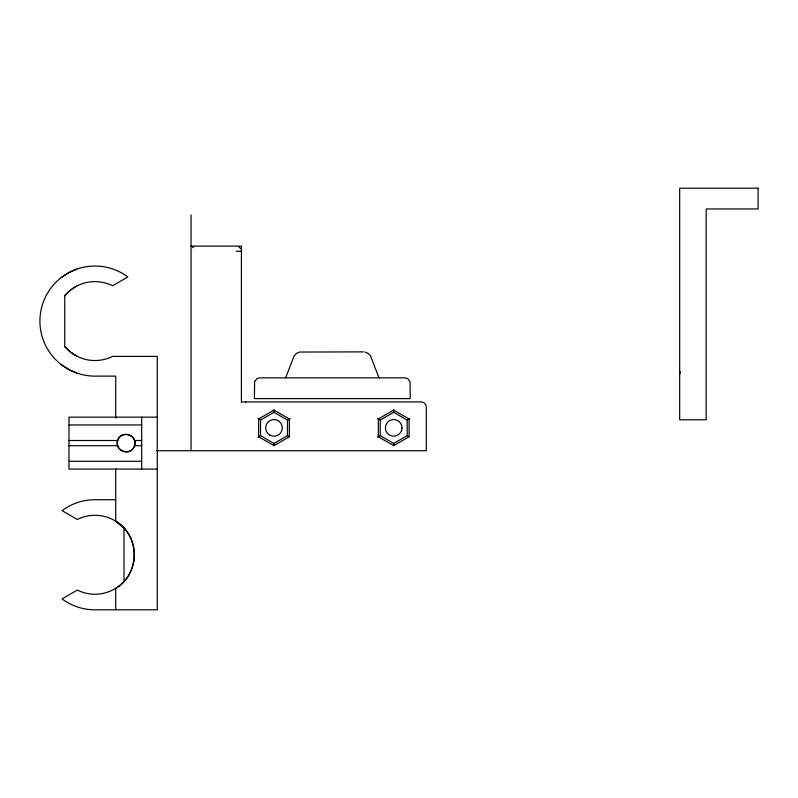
<?xml version="1.0" encoding="UTF-8"?>
<svg xmlns="http://www.w3.org/2000/svg" width="798" height="798" viewBox="0 0 798 798"><rect width="100%" height="100%" fill="white"/><g stroke="black" fill="none" stroke-linecap="round" stroke-linejoin="round"><path stroke-width="1.2" d="M117.665 440.516C113.865 451.189 131.7 456.695 134.543 445.713C138.343 435.04 120.508 429.543 117.665 440.516L68.977 440.516M679.687 374.192L680.365 371.838M285.634 377.843L294.173 355.728L296.507 353.394L299.509 352.058L363.609 351.878M76.768 356.108L70.583 352.137L64.748 346.492L64.748 295.669L69.296 291.08L74.992 287.021M61.187 277.594L69.107 272.467L76.768 269.116M192.567 247.629L193.645 246.811M260.517 420.077L274.013 412.297L287.499 420.077L287.499 435.658L274.013 443.449L260.517 435.658L260.517 420.077L257.824 418.521M257.824 437.224L260.517 435.658M287.499 420.077L290.203 418.521M380.217 420.077L393.703 412.297L407.199 420.077L407.199 435.658L393.703 443.449L380.217 435.658L380.217 420.077L377.504 418.511M377.504 437.224L380.217 435.658M407.199 420.077L409.913 418.511M75.74 286.592L76.768 286.043M191.051 246.113L241.425 246.113L241.425 402.142M236.228 251.3L241.425 251.3M241.425 401.903L421.105 401.903A5.197 5.197 0 0 1 426.292 407.1L426.292 450.72L156.588 450.72M157.266 417.154L68.977 417.154L68.977 469.084L157.266 469.084M68.977 424.945L141.685 424.945M134.543 440.516L141.685 440.516M68.977 445.713L117.665 445.713M134.543 445.713L141.685 445.713M68.977 461.294L141.685 461.294M115.72 499.718L94.942 499.718A55.052 55.052 0 0 0 62.045 510.64L77.316 519.458A39.471 39.471 0 0 1 124.029 528.086L124.029 581.453M365.125 352.058L368.137 353.394L370.462 355.728L379 377.843M76.768 373.035L69.107 369.683L61.286 364.636M407.199 435.658L409.005 436.706M287.499 435.658L289.305 436.696M71.89 353.115L73.027 353.903M115.72 468.825L115.72 521.214C140.268 535.059 140.179 574.49 115.72 588.326L115.72 609.812M115.72 521.214L124.668 528.805A39.471 39.471 0 0 1 77.316 590.081L62.045 598.899A55.052 55.052 0 0 0 94.942 609.812L157.266 609.812L157.266 356.387L112.568 356.387A39.471 39.471 0 0 1 64.748 346.492M238.821 246.811L240.727 248.707M393.703 410.202L393.703 412.297M393.703 443.449L393.703 445.543M274.013 410.212L274.013 412.297M274.013 443.449L274.013 445.523M245.575 401.903L245.575 402.601M191.051 214.951L191.051 450.72M141.685 417.154L141.685 469.084M115.72 418.152L115.72 376.127L94.942 376.127A55.052 55.052 0 0 1 42.703 303.749A55.052 55.052 0 0 1 127.85 276.946L112.568 285.764A39.471 39.471 0 0 0 64.748 295.669M254.602 381.693L254.422 398.611L410.212 398.611L410.032 381.693L407.588 378.541L404.975 377.843L259.659 377.843L257.046 378.541L254.602 381.693M274.013 410.112L258.632 418.99L258.632 436.755L274.013 445.633L289.395 436.755L289.395 418.99L274.013 410.112M393.703 410.092L378.312 418.98L378.312 436.755L393.703 445.643L409.095 436.755L409.095 418.98L393.703 410.092M758.1 188.188L679.687 188.188L679.687 419.798L706.17 419.798L706.17 208.956L758.1 208.956L758.1 188.188M402.012 428.067L401.783 425.913A8.309 8.309 0 0 0 385.394 427.678L385.634 429.833A8.309 8.309 0 0 0 402.012 428.067M269.854 435.07A8.309 8.309 0 0 0 282.322 427.868A8.309 8.309 0 0 0 269.854 420.676A8.309 8.309 0 0 0 269.854 435.07M119.54 449.025A8.828 8.828 0 0 0 134.503 445.843A8.828 8.828 0 0 0 124.269 434.481A8.828 8.828 0 0 0 119.54 449.025"/></g></svg>
